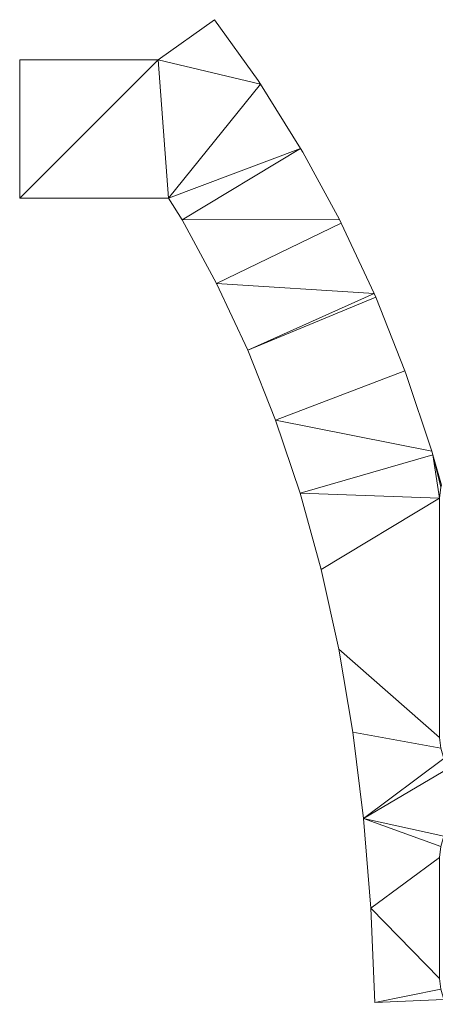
# Model space of a CAD drawing. Header units: millimetres. Extents: x -38221 to 49500, y -52000 to 43639.
# Drawn here: x 2000 to 8020, y 3364 to 17582 of the extents above; entities that cross this region are included whole.
import ezdxf

# ---------------------------------------------------------------- set-up
doc = ezdxf.new("R2010")
doc.units = ezdxf.units.MM
doc.layers.add('A-ROOF-____-OTLN', color=132, linetype='Continuous', lineweight=9)

msp = doc.modelspace()

# ---------------------------------------------------------------- meshes
at = {"layer": 'A-ROOF-____-OTLN', "color": 10}
mesh = msp.add_polyface(dxfattribs=at)
corners = [(6815, 7272, 2900), (6610, 8473, 2900), (6355, 9626, 2900), (6051, 10731, 2900), (5698, 11789, 2900), (5296, 12801, 2900), (4846, 13766, 2900), (4348, 14686, 2900), (4152, 15000, 2900), (2000, 15000, 2900), (2000, 17000, 2900), (4000, 17000, 2900), (4813, 17582, 2900), (5445, 16700, 2900), (5480, 16648, 2900), (6060, 15720, 2900), (6092, 15666, 2900), (6619, 14692, 2900), (6646, 14639, 2900), (7121, 13619, 2900), (7144, 13566, 2900), (7567, 12501, 2900), (7586, 12449, 2900), (7957, 11338, 2900), (7972, 11287, 2900), (8093, 10848, 2900), (8083, 10817, 2900), (8068, 10661, 2900), (8068, 7197, 2900), (8083, 7040, 2900), (8129, 6890, 2900), (8203, 6752, 2900), (8302, 6631, 2900), (8423, 6531, 2900), (8562, 6457, 2900), (8712, 6412, 2900), (8868, 6397, 2900), (8939, 6397, 2900), (8956, 6261, 2900), (8868, 6261, 2900), (8712, 6245, 2900), (8562, 6200, 2900), (8423, 6126, 2900), (8302, 6026, 2900), (8203, 5905, 2900), (8129, 5767, 2900), (8083, 5617, 2900), (8068, 5461, 2900), (8068, 3711, 2900), (8083, 3555, 2900), (8129, 3405, 2900), (7130, 3364, 2900), (7075, 4728, 2900), (6970, 6024, 2900)]
mesh.append_faces([[corners[k] for k in face] for face in [(11, 9, 10), (51, 49, 50)]], dxfattribs={"vtx0": -1, "color": 10})
mesh.append_faces([[corners[k] for k in face] for face in [(19, 6, 18), (46, 53, 45), (33, 43, 32), (48, 52, 47)]], dxfattribs={"vtx0": -1, "vtx1": -1, "color": 10})
mesh.append_faces([[corners[k] for k in face] for face in [(11, 14, 8, 9)]], dxfattribs={"vtx0": -1, "vtx1": -1, "vtx3": -1, "color": 10})
mesh.append_faces([[corners[k] for k in face] for face in [(21, 4, 5, 20), (47, 52, 53, 46), (30, 53, 0, 29), (15, 7, 8, 14), (32, 43, 44, 31)]], dxfattribs={"vtx0": -1, "vtx2": -1, "color": 10})
mesh.append_faces([[corners[k] for k in face] for face in [(27, 2, 3, 24)]], dxfattribs={"vtx0": -1, "vtx2": -1, "vtx3": -1, "color": 10})
mesh.append_faces([[corners[k] for k in face] for face in [(4, 21, 22, 23)]], dxfattribs={"vtx0": -1, "vtx3": -1, "color": 10})
mesh.append_faces([[corners[k] for k in face] for face in [(16, 17, 7, 15), (26, 27, 24), (30, 31, 53)]], dxfattribs={"vtx1": -1, "vtx2": -1, "color": 10})
mesh.append_faces([[corners[k] for k in face] for face in [(44, 45, 53, 31)]], dxfattribs={"vtx1": -1, "vtx2": -1, "vtx3": -1, "color": 10})
mesh.append_faces([[corners[k] for k in face] for face in [(1, 2, 27, 28), (3, 4, 23, 24), (51, 52, 48, 49), (0, 1, 28, 29), (19, 20, 5, 6), (6, 7, 17, 18), (42, 43, 33, 34), (40, 41, 35, 36), (39, 40, 36, 37), (41, 42, 34, 35)]], dxfattribs={"vtx1": -1, "vtx3": -1, "color": 10})
mesh.append_faces([[corners[k] for k in face] for face in [(37, 38, 39), (24, 25, 26)]], dxfattribs={"vtx2": -1, "color": 10})
mesh.append_faces([[corners[k] for k in face] for face in [(11, 12, 13, 14)]], dxfattribs={"vtx3": -1, "color": 10})
mesh = msp.add_polyface(dxfattribs=at)
corners = [(6610, 8473, 3025), (6815, 7272, 3025), (6970, 6024, 3025), (7075, 4728, 3025), (7130, 3364, 3025), (8129, 3405, 3025), (8083, 3555, 3025), (8068, 3711, 3025), (8068, 5461, 3025), (8083, 5617, 3025), (8129, 5767, 3025), (8203, 5905, 3025), (8302, 6026, 3025), (8423, 6126, 3025), (8562, 6200, 3025), (8712, 6245, 3025), (8868, 6261, 3025), (8956, 6261, 3025), (8939, 6397, 3025), (8868, 6397, 3025), (8712, 6412, 3025), (8562, 6457, 3025), (8423, 6531, 3025), (8302, 6631, 3025), (8203, 6752, 3025), (8129, 6890, 3025), (8083, 7040, 3025), (8068, 7197, 3025), (8068, 10661, 3025), (8083, 10817, 3025), (8093, 10848, 3025), (7972, 11287, 3025), (7957, 11338, 3025), (7586, 12449, 3025), (7567, 12501, 3025), (7144, 13566, 3025), (7121, 13619, 3025), (6646, 14639, 3025), (6619, 14692, 3025), (6092, 15666, 3025), (6060, 15720, 3025), (5480, 16648, 3025), (5445, 16700, 3025), (4813, 17582, 3025), (4000, 17000, 3025), (2000, 17000, 3025), (2000, 15000, 3025), (4152, 15000, 3025), (4348, 14686, 3025), (4846, 13766, 3025), (5296, 12801, 3025), (5698, 11789, 3025), (6051, 10731, 3025), (6355, 9626, 3025)]
mesh.append_faces([[corners[k] for k in face] for face in [(10, 2, 9), (8, 3, 7)]], dxfattribs={"vtx0": -1, "vtx1": -1, "color": 10})
mesh.append_faces([[corners[k] for k in face] for face in [(41, 44, 47, 40)]], dxfattribs={"vtx0": -1, "vtx1": -1, "vtx2": -1, "color": 10})
mesh.append_faces([[corners[k] for k in face] for face in [(28, 53, 0, 27), (28, 52, 53), (32, 51, 52, 31), (7, 3, 4, 6), (27, 0, 1, 26), (50, 35, 36), (40, 47, 48), (38, 48, 49, 37), (2, 24, 25)]], dxfattribs={"vtx0": -1, "vtx2": -1, "color": 10})
mesh.append_faces([[corners[k] for k in face] for face in [(2, 10, 11, 24)]], dxfattribs={"vtx0": -1, "vtx2": -1, "vtx3": -1, "color": 10})
mesh.append_faces([[corners[k] for k in face] for face in [(48, 38, 39, 40)]], dxfattribs={"vtx0": -1, "vtx3": -1, "color": 10})
mesh.append_faces([[corners[k] for k in face] for face in [(5, 6, 4)]], dxfattribs={"vtx1": -1, "color": 10})
mesh.append_faces([[corners[k] for k in face] for face in [(33, 34, 51, 32)]], dxfattribs={"vtx1": -1, "vtx2": -1, "color": 10})
mesh.append_faces([[corners[k] for k in face] for face in [(28, 29, 31, 52)]], dxfattribs={"vtx1": -1, "vtx2": -1, "vtx3": -1, "color": 10})
mesh.append_faces([[corners[k] for k in face] for face in [(50, 51, 34, 35), (2, 3, 8, 9), (1, 2, 25, 26), (36, 37, 49, 50), (12, 13, 22, 23), (11, 12, 23, 24), (14, 15, 20, 21), (15, 16, 19, 20), (13, 14, 21, 22)]], dxfattribs={"vtx1": -1, "vtx3": -1, "color": 10})
mesh.append_faces([[corners[k] for k in face] for face in [(42, 43, 44, 41), (29, 30, 31)]], dxfattribs={"vtx2": -1, "color": 10})
mesh.append_faces([[corners[k] for k in face] for face in [(44, 45, 46, 47), (16, 17, 18, 19)]], dxfattribs={"vtx3": -1, "color": 10})
mesh = msp.add_polyface(dxfattribs=at)
corners = [(4000, 17000, 3025), (4813, 17582, 3025), (4813, 17582, 2900), (4000, 17000, 2900)]
mesh.append_faces([[corners[k] for k in face] for face in [(1, 2, 3, 0)]], dxfattribs={"color": 10})
mesh = msp.add_polyface(dxfattribs=at)
corners = [(4813, 17582, 3025), (5445, 16700, 3025), (5445, 16700, 2900), (4813, 17582, 2900)]
mesh.append_faces([[corners[k] for k in face] for face in [(1, 2, 3, 0)]], dxfattribs={"color": 10})
mesh = msp.add_polyface(dxfattribs=at)
corners = [(2000, 15000, 3025), (2000, 17000, 3025), (2000, 17000, 2900), (2000, 15000, 2900)]
mesh.append_faces([[corners[k] for k in face] for face in [(1, 2, 3, 0)]], dxfattribs={"color": 10})
mesh = msp.add_polyface(dxfattribs=at)
corners = [(2000, 17000, 3025), (4000, 17000, 3025), (4000, 17000, 2900), (2000, 17000, 2900)]
mesh.append_faces([[corners[k] for k in face] for face in [(1, 2, 3, 0)]], dxfattribs={"color": 10})
mesh = msp.add_polyface(dxfattribs=at)
corners = [(5445, 16700, 3025), (5480, 16648, 3025), (5480, 16648, 2900), (5445, 16700, 2900)]
mesh.append_faces([[corners[k] for k in face] for face in [(0, 1, 2, 3)]], dxfattribs={"color": 10})
mesh = msp.add_polyface(dxfattribs=at)
corners = [(5480, 16648, 3025), (6060, 15720, 3025), (6060, 15720, 2900), (5480, 16648, 2900)]
mesh.append_faces([[corners[k] for k in face] for face in [(1, 2, 3, 0)]], dxfattribs={"color": 10})
mesh = msp.add_polyface(dxfattribs=at)
corners = [(6060, 15720, 3025), (6092, 15666, 3025), (6092, 15666, 2900), (6060, 15720, 2900)]
mesh.append_faces([[corners[k] for k in face] for face in [(1, 2, 3, 0)]], dxfattribs={"color": 10})
mesh = msp.add_polyface(dxfattribs=at)
corners = [(6092, 15666, 3025), (6619, 14692, 3025), (6619, 14692, 2900), (6092, 15666, 2900)]
mesh.append_faces([[corners[k] for k in face] for face in [(1, 2, 3, 0)]], dxfattribs={"color": 10})
mesh = msp.add_polyface(dxfattribs=at)
corners = [(4152, 15000, 3025), (2000, 15000, 3025), (2000, 15000, 2900), (4152, 15000, 2900)]
mesh.append_faces([[corners[k] for k in face] for face in [(1, 2, 3, 0)]], dxfattribs={"color": 10})
mesh = msp.add_polyface(dxfattribs=at)
corners = [(4348, 14686, 3025), (4152, 15000, 3025), (4152, 15000, 2900), (4348, 14686, 2900)]
mesh.append_faces([[corners[k] for k in face] for face in [(1, 2, 3, 0)]], dxfattribs={"color": 10})
mesh = msp.add_polyface(dxfattribs=at)
corners = [(4846, 13766, 3025), (4348, 14686, 3025), (4348, 14686, 2900), (4846, 13766, 2900)]
mesh.append_faces([[corners[k] for k in face] for face in [(0, 1, 2, 3)]], dxfattribs={"color": 10})
mesh = msp.add_polyface(dxfattribs=at)
corners = [(6619, 14692, 3025), (6646, 14639, 3025), (6646, 14639, 2900), (6619, 14692, 2900)]
mesh.append_faces([[corners[k] for k in face] for face in [(1, 2, 3, 0)]], dxfattribs={"color": 10})
mesh = msp.add_polyface(dxfattribs=at)
corners = [(6646, 14639, 3025), (7121, 13619, 3025), (7121, 13619, 2900), (6646, 14639, 2900)]
mesh.append_faces([[corners[k] for k in face] for face in [(0, 1, 2, 3)]], dxfattribs={"color": 10})
mesh = msp.add_polyface(dxfattribs=at)
corners = [(5296, 12801, 3025), (4846, 13766, 3025), (4846, 13766, 2900), (5296, 12801, 2900)]
mesh.append_faces([[corners[k] for k in face] for face in [(0, 1, 2, 3)]], dxfattribs={"color": 10})
mesh = msp.add_polyface(dxfattribs=at)
corners = [(7121, 13619, 3025), (7144, 13566, 3025), (7144, 13566, 2900), (7121, 13619, 2900)]
mesh.append_faces([[corners[k] for k in face] for face in [(1, 2, 3, 0)]], dxfattribs={"color": 10})
mesh = msp.add_polyface(dxfattribs=at)
corners = [(7144, 13566, 3025), (7567, 12501, 3025), (7567, 12501, 2900), (7144, 13566, 2900)]
mesh.append_faces([[corners[k] for k in face] for face in [(1, 2, 3, 0)]], dxfattribs={"color": 10})
mesh = msp.add_polyface(dxfattribs=at)
corners = [(5698, 11789, 3025), (5296, 12801, 3025), (5296, 12801, 2900), (5698, 11789, 2900)]
mesh.append_faces([[corners[k] for k in face] for face in [(1, 2, 3, 0)]], dxfattribs={"color": 10})
mesh = msp.add_polyface(dxfattribs=at)
corners = [(7567, 12501, 3025), (7586, 12449, 3025), (7586, 12449, 2900), (7567, 12501, 2900)]
mesh.append_faces([[corners[k] for k in face] for face in [(1, 2, 3, 0)]], dxfattribs={"color": 10})
mesh = msp.add_polyface(dxfattribs=at)
corners = [(7586, 12449, 3025), (7957, 11338, 3025), (7957, 11338, 2900), (7586, 12449, 2900)]
mesh.append_faces([[corners[k] for k in face] for face in [(1, 2, 3, 0)]], dxfattribs={"color": 10})
mesh = msp.add_polyface(dxfattribs=at)
corners = [(6051, 10731, 3025), (5698, 11789, 3025), (5698, 11789, 2900), (6051, 10731, 2900)]
mesh.append_faces([[corners[k] for k in face] for face in [(0, 1, 2, 3)]], dxfattribs={"color": 10})
mesh = msp.add_polyface(dxfattribs=at)
corners = [(7957, 11338, 3025), (7972, 11287, 3025), (7972, 11287, 2900), (7957, 11338, 2900)]
mesh.append_faces([[corners[k] for k in face] for face in [(1, 2, 3, 0)]], dxfattribs={"color": 10})
mesh = msp.add_polyface(dxfattribs=at)
corners = [(7972, 11287, 3025), (8093, 10848, 3025), (8093, 10848, 2900), (7972, 11287, 2900)]
mesh.append_faces([[corners[k] for k in face] for face in [(0, 1, 2, 3)]], dxfattribs={"color": 10})
mesh = msp.add_polyface(dxfattribs=at)
corners = [(6355, 9626, 3025), (6051, 10731, 3025), (6051, 10731, 2900), (6355, 9626, 2900)]
mesh.append_faces([[corners[k] for k in face] for face in [(1, 2, 3, 0)]], dxfattribs={"color": 10})
mesh = msp.add_polyface(dxfattribs=at)
corners = [(6610, 8473, 3025), (6355, 9626, 3025), (6355, 9626, 2900), (6610, 8473, 2900)]
mesh.append_faces([[corners[k] for k in face] for face in [(1, 2, 3, 0)]], dxfattribs={"color": 10})
mesh = msp.add_polyface(dxfattribs=at)
corners = [(6815, 7272, 3025), (6610, 8473, 3025), (6610, 8473, 2900), (6815, 7272, 2900)]
mesh.append_faces([[corners[k] for k in face] for face in [(0, 1, 2, 3)]], dxfattribs={"color": 10})
mesh = msp.add_polyface(dxfattribs=at)
corners = [(6970, 6024, 3025), (6815, 7272, 3025), (6815, 7272, 2900), (6970, 6024, 2900)]
mesh.append_faces([[corners[k] for k in face] for face in [(1, 2, 3, 0)]], dxfattribs={"color": 10})
mesh = msp.add_polyface(dxfattribs=at)
corners = [(7075, 4728, 3025), (6970, 6024, 3025), (6970, 6024, 2900), (7075, 4728, 2900)]
mesh.append_faces([[corners[k] for k in face] for face in [(1, 2, 3, 0)]], dxfattribs={"color": 10})
mesh = msp.add_polyface(dxfattribs=at)
corners = [(7130, 3364, 3025), (7075, 4728, 3025), (7075, 4728, 2900), (7130, 3364, 2900)]
mesh.append_faces([[corners[k] for k in face] for face in [(0, 1, 2, 3)]], dxfattribs={"color": 10})
mesh = msp.add_polyface(dxfattribs=at)
corners = [(8129, 3405, 3025), (7130, 3364, 3025), (7130, 3364, 2900), (8129, 3405, 2900)]
mesh.append_faces([[corners[k] for k in face] for face in [(1, 2, 3, 0)]], dxfattribs={"color": 10})

doc.saveas('drawing.dxf')
